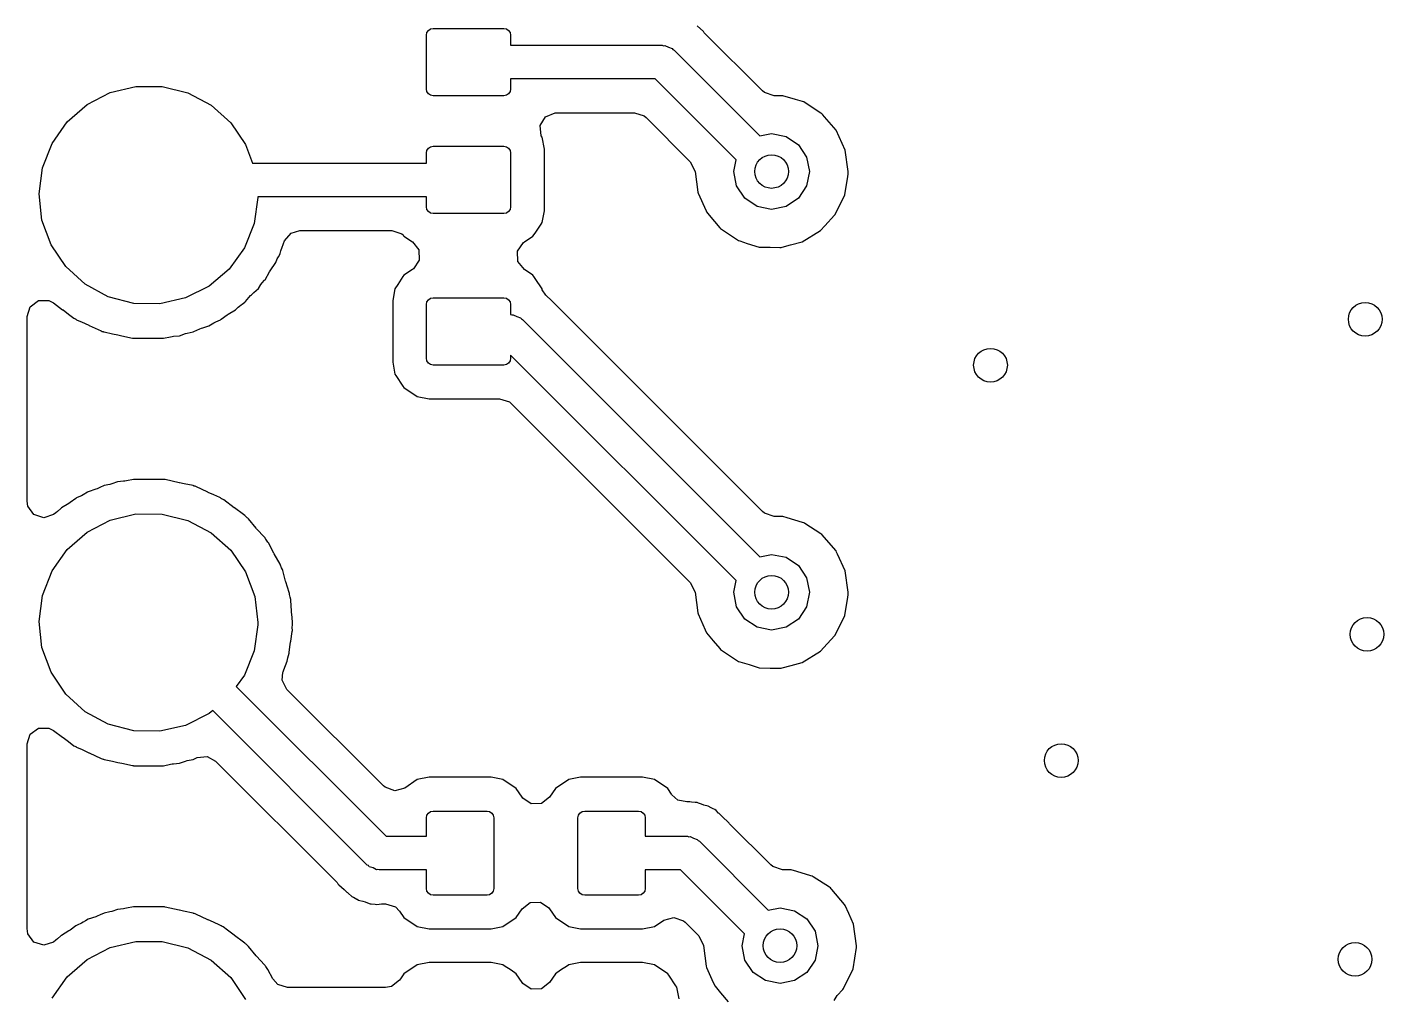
# Model space of a CAD drawing. Extents: x 100.2 to 143.8, y -109.8 to -50.2.
# Drawn here: x 122.83 to 130.89, y -61.4 to -55.64 of the extents above; entities that cross this region are included whole.
import ezdxf

# ---------------------------------------------------------------- set-up
doc = ezdxf.new("R2010")
doc.units = 0
doc.layers.add('BLACK', color=7, linetype='CONTINUOUS')

msp = doc.modelspace()

# ---------------------------------------------------------------- linework, layer by layer
at = {"layer": 'BLACK', "linetype": 'CONTINUOUS'}
for p, q in [((125.203, -55.6747), (125.212, -55.6617)), ((125.212, -55.6617), (125.225, -55.653)), ((125.225, -55.653), (125.24, -55.65)), ((125.24, -55.65), (125.66, -55.65)), ((125.66, -55.65), (125.675, -55.653)), ((125.675, -55.653), (125.688, -55.6617)), ((125.688, -55.6617), (125.697, -55.6747)), ((126.845, -55.6677), (126.809, -55.6341)), ((126.848, -55.6722), (126.845, -55.6677)), ((126.85, -55.6753), (126.848, -55.6722)), ((125.2, -55.69), (125.203, -55.6747)), ((125.2, -56.01), (125.2, -55.69)), ((125.697, -55.6747), (125.7, -55.69)), ((125.7, -55.69), (125.7, -55.75)), ((125.7, -55.75), (126.6, -55.75)), ((126.6, -55.75), (126.608, -55.7525)), ((126.608, -55.7525), (126.616, -55.7512)), ((126.616, -55.7512), (126.637, -55.7619)), ((127.196, -56.0206), (126.85, -55.6753)), ((126.637, -55.7619), (126.659, -55.7691)), ((126.659, -55.7691), (126.664, -55.7756)), ((126.664, -55.7756), (126.671, -55.7793)), ((126.671, -55.7793), (127.18, -56.2889)), ((123.323, -56.0308), (123.475, -55.9943)), ((123.475, -55.9943), (123.631, -55.9951)), ((123.631, -55.9951), (123.783, -56.0332)), ((126.559, -55.95), (125.7, -55.95)), ((125.7, -55.95), (125.7, -56.01)), ((127.039, -56.4303), (126.559, -55.95)), ((123.185, -56.1024), (123.323, -56.0308)), ((123.783, -56.0332), (123.921, -56.1063)), ((125.203, -56.0253), (125.2, -56.01)), ((125.212, -56.0383), (125.203, -56.0253)), ((125.225, -56.047), (125.212, -56.0383)), ((125.24, -56.05), (125.225, -56.047)), ((125.66, -56.05), (125.24, -56.05)), ((125.675, -56.047), (125.66, -56.05)), ((125.688, -56.0383), (125.675, -56.047)), ((125.697, -56.0253), (125.688, -56.0383)), ((125.7, -56.01), (125.697, -56.0253)), ((127.207, -56.0303), (127.196, -56.0206)), ((127.265, -56.0495), (127.207, -56.0303)), ((127.298, -56.0498), (127.265, -56.0495)), ((127.317, -56.0499), (127.298, -56.0498)), ((127.391, -56.072), (127.317, -56.0499)), ((127.434, -56.0848), (127.391, -56.072)), ((123.067, -56.2051), (123.185, -56.1024)), ((123.921, -56.1063), (124.038, -56.2101)), ((125.908, -56.1742), (125.965, -56.1508)), ((125.965, -56.1508), (125.972, -56.1505)), ((125.972, -56.1505), (126.435, -56.1505)), ((126.435, -56.1505), (126.493, -56.1694)), ((127.441, -56.0868), (127.434, -56.0848)), ((127.434, -56.0848), (127.434, -56.0848)), ((127.467, -56.1038), (127.441, -56.0868)), ((127.543, -56.1532), (127.467, -56.1038)), ((127.549, -56.157), (127.543, -56.1532)), ((127.543, -56.1532), (127.543, -56.1532)), ((127.554, -56.1624), (127.549, -56.157)), ((122.977, -56.3328), (123.067, -56.2051)), ((124.038, -56.2101), (124.126, -56.3389)), ((125.876, -56.2264), (125.908, -56.1742)), ((125.881, -56.2874), (125.876, -56.2264)), ((126.493, -56.1694), (126.505, -56.1795)), ((126.505, -56.1795), (126.767, -56.4424)), ((127.564, -56.1746), (127.554, -56.1624)), ((127.554, -56.1624), (127.554, -56.1624)), ((127.633, -56.2548), (127.564, -56.1746)), ((125.881, -56.2881), (125.881, -56.2874)), ((125.887, -56.2962), (125.881, -56.2881)), ((125.901, -56.3663), (125.887, -56.2962)), ((127.18, -56.2889), (127.25, -56.275)), ((127.25, -56.275), (127.336, -56.2921)), ((127.336, -56.2921), (127.409, -56.3409)), ((127.687, -56.3723), (127.633, -56.2548)), ((122.92, -56.4784), (122.977, -56.3328)), ((124.126, -56.3389), (124.168, -56.45)), ((125.2, -56.39), (125.203, -56.3747)), ((125.2, -56.45), (125.2, -56.39)), ((125.203, -56.3747), (125.212, -56.3617)), ((125.212, -56.3617), (125.225, -56.353)), ((125.225, -56.353), (125.24, -56.35)), ((125.24, -56.35), (125.66, -56.35)), ((125.66, -56.35), (125.675, -56.353)), ((125.675, -56.353), (125.688, -56.3617)), ((125.688, -56.3617), (125.697, -56.3747)), ((125.697, -56.3747), (125.7, -56.39)), ((125.7, -56.39), (125.7, -56.71)), ((125.901, -56.7337), (125.901, -56.3663)), ((127.409, -56.3409), (127.458, -56.4139)), ((127.705, -56.5), (127.687, -56.3723)), ((122.9, -56.6332), (122.92, -56.4784)), ((124.168, -56.45), (125.2, -56.45)), ((126.767, -56.4424), (126.796, -56.4995)), ((127.025, -56.5), (127.039, -56.4303)), ((127.458, -56.4139), (127.475, -56.5)), ((126.796, -56.4995), (126.812, -56.6224)), ((127.042, -56.5861), (127.025, -56.5)), ((127.475, -56.5), (127.458, -56.5861)), ((127.684, -56.6384), (127.702, -56.5287)), ((127.702, -56.5287), (127.704, -56.5149)), ((127.704, -56.5149), (127.705, -56.5111)), ((127.704, -56.5149), (127.704, -56.5149)), ((127.705, -56.5111), (127.705, -56.5)), ((122.917, -56.7884), (122.9, -56.6332)), ((126.812, -56.6224), (126.814, -56.6288)), ((126.814, -56.6288), (126.814, -56.6288)), ((126.814, -56.6288), (126.861, -56.7339)), ((127.091, -56.6591), (127.042, -56.5861)), ((127.458, -56.5861), (127.409, -56.6591)), ((127.627, -56.7545), (127.684, -56.6384)), ((124.2, -56.6536), (124.178, -56.8082)), ((125.2, -56.65), (124.2, -56.65)), ((124.2, -56.65), (124.2, -56.6536)), ((125.2, -56.71), (125.2, -56.65)), ((125.203, -56.7253), (125.2, -56.71)), ((125.7, -56.71), (125.697, -56.7253)), ((127.164, -56.7079), (127.091, -56.6591)), ((127.25, -56.725), (127.164, -56.7079)), ((127.336, -56.7079), (127.25, -56.725)), ((127.409, -56.6591), (127.336, -56.7079)), ((122.971, -56.9351), (122.917, -56.7884)), ((125.212, -56.7383), (125.203, -56.7253)), ((125.225, -56.747), (125.212, -56.7383)), ((125.24, -56.75), (125.225, -56.747)), ((125.66, -56.75), (125.24, -56.75)), ((125.675, -56.747), (125.66, -56.75)), ((125.688, -56.7383), (125.675, -56.747)), ((125.697, -56.7253), (125.688, -56.7383)), ((125.887, -56.8038), (125.901, -56.7337)), ((126.861, -56.7339), (126.864, -56.7405)), ((126.864, -56.7405), (126.88, -56.7598)), ((126.88, -56.7598), (126.942, -56.8339)), ((127.566, -56.8227), (127.623, -56.7597)), ((127.623, -56.7597), (127.627, -56.7545)), ((127.623, -56.7597), (127.623, -56.7597)), ((124.178, -56.8082), (124.12, -56.9531)), ((124.357, -56.9127), (124.396, -56.8657)), ((124.396, -56.8657), (124.449, -56.8505)), ((124.449, -56.8505), (124.995, -56.8505)), ((124.995, -56.8505), (125.054, -56.8694)), ((125.054, -56.8694), (125.062, -56.8767)), ((125.062, -56.8767), (125.067, -56.8834)), ((125.833, -56.8834), (125.845, -56.8657)), ((125.845, -56.8657), (125.881, -56.8119)), ((125.881, -56.8119), (125.887, -56.8038)), ((125.881, -56.8119), (125.881, -56.8119)), ((126.942, -56.8339), (126.942, -56.8339)), ((126.942, -56.8339), (126.947, -56.8393)), ((126.947, -56.8393), (127.054, -56.9108)), ((127.431, -56.9177), (127.541, -56.8502)), ((127.541, -56.8502), (127.566, -56.8227)), ((123.058, -57.0647), (122.971, -56.9351)), ((124.12, -56.9531), (124.028, -57.08)), ((124.336, -56.9722), (124.343, -56.9505)), ((124.343, -56.9505), (124.349, -56.9329)), ((124.349, -56.9329), (124.351, -56.9268)), ((124.351, -56.9268), (124.357, -56.9127)), ((125.067, -56.8834), (125.118, -56.9177)), ((125.118, -56.9177), (125.156, -56.9657)), ((125.742, -56.9731), (125.776, -56.9223)), ((125.776, -56.9223), (125.782, -56.9177)), ((125.782, -56.9177), (125.833, -56.8834)), ((127.054, -56.9108), (127.061, -56.9129)), ((127.061, -56.9129), (127.061, -56.9129)), ((127.061, -56.9129), (127.105, -56.9268)), ((127.105, -56.9268), (127.177, -56.9493)), ((127.177, -56.9493), (127.242, -56.9505)), ((127.242, -56.9505), (127.299, -56.9515)), ((127.299, -56.9515), (127.299, -56.9515)), ((127.299, -56.9515), (127.306, -56.9516)), ((127.306, -56.9516), (127.313, -56.9498)), ((127.313, -56.9498), (127.362, -56.9365)), ((127.313, -56.9498), (127.313, -56.9498)), ((127.362, -56.9365), (127.431, -56.9177)), ((124.273, -57.0894), (124.305, -57.0416)), ((124.305, -57.0416), (124.314, -57.019)), ((124.314, -57.019), (124.321, -57.0062)), ((124.321, -57.0062), (124.329, -56.9923)), ((124.329, -56.9923), (124.331, -56.9878)), ((124.329, -56.9923), (124.329, -56.9923)), ((124.331, -56.9878), (124.336, -56.9722)), ((125.158, -57.0269), (125.124, -57.0777)), ((125.156, -56.9657), (125.158, -57.0269)), ((125.744, -57.0343), (125.742, -56.9731)), ((125.782, -57.0823), (125.744, -57.0343)), ((123.173, -57.1698), (123.058, -57.0647)), ((124.028, -57.08), (123.91, -57.1814)), ((124.242, -57.1427), (124.269, -57.0955)), ((124.269, -57.0955), (124.273, -57.0894)), ((125.067, -57.1166), (125.061, -57.1247)), ((125.118, -57.0823), (125.067, -57.1166)), ((125.124, -57.0777), (125.118, -57.0823)), ((125.833, -57.1166), (125.782, -57.0823)), ((125.839, -57.1247), (125.833, -57.1166)), ((123.311, -57.2444), (123.173, -57.1698)), ((123.91, -57.1814), (123.77, -57.2516)), ((124.176, -57.219), (124.202, -57.1945)), ((124.202, -57.1945), (124.217, -57.1715)), ((124.217, -57.1715), (124.225, -57.1609)), ((124.225, -57.1609), (124.238, -57.1465)), ((124.238, -57.1465), (124.242, -57.1427)), ((124.238, -57.1465), (124.238, -57.1465)), ((125.013, -57.1962), (125, -57.2663)), ((125.03, -57.1715), (125.013, -57.1962)), ((125.061, -57.1247), (125.03, -57.1715)), ((125.846, -57.1355), (125.839, -57.1247)), ((125.887, -57.1962), (125.846, -57.1355)), ((125.888, -57.2028), (125.887, -57.1962)), ((125.91, -57.2353), (125.888, -57.2028)), ((122.847, -57.3032), (122.897, -57.2672)), ((122.897, -57.2672), (122.958, -57.2672)), ((122.958, -57.2672), (122.986, -57.2813)), ((122.986, -57.2813), (123.04, -57.321)), ((123.462, -57.284), (123.311, -57.2444)), ((123.618, -57.2864), (123.462, -57.284)), ((123.77, -57.2516), (123.618, -57.2864)), ((124.106, -57.2875), (124.122, -57.2755)), ((124.122, -57.2755), (124.126, -57.2717)), ((124.126, -57.2717), (124.156, -57.2375)), ((124.126, -57.2717), (124.126, -57.2717)), ((124.156, -57.2375), (124.162, -57.2318)), ((124.162, -57.2318), (124.176, -57.219)), ((125, -57.2663), (125, -57.6337)), ((125.2, -57.29), (125.203, -57.2747)), ((125.203, -57.2747), (125.212, -57.2617)), ((125.212, -57.2617), (125.225, -57.253)), ((125.225, -57.253), (125.24, -57.25)), ((125.24, -57.25), (125.66, -57.25)), ((125.66, -57.25), (125.675, -57.253)), ((125.675, -57.253), (125.688, -57.2617)), ((125.688, -57.2617), (125.697, -57.2747)), ((125.697, -57.2747), (125.7, -57.29)), ((125.945, -57.2677), (125.91, -57.2353)), ((125.948, -57.2722), (125.945, -57.2677)), ((125.95, -57.2753), (125.948, -57.2722)), ((127.196, -58.5206), (125.95, -57.2753)), ((122.829, -57.3614), (122.847, -57.3032)), ((122.829, -58.4586), (122.829, -57.3614)), ((123.04, -57.321), (123.042, -57.3224)), ((123.042, -57.3224), (123.075, -57.3477)), ((123.075, -57.3477), (123.107, -57.3718)), ((123.982, -57.3776), (124.016, -57.3525)), ((124.016, -57.3525), (124.023, -57.3477)), ((124.023, -57.3477), (124.067, -57.3214)), ((124.067, -57.3214), (124.083, -57.3069)), ((124.083, -57.3069), (124.09, -57.3001)), ((124.09, -57.3001), (124.1, -57.2919)), ((124.1, -57.2919), (124.106, -57.2875)), ((125.2, -57.61), (125.2, -57.29)), ((125.7, -57.29), (125.7, -57.35)), ((125.7, -57.35), (125.708, -57.3525)), ((125.708, -57.3525), (125.716, -57.3512)), ((125.716, -57.3512), (125.737, -57.3619)), ((125.737, -57.3619), (125.759, -57.3691)), ((123.107, -57.3718), (123.112, -57.374)), ((123.112, -57.374), (123.113, -57.3747)), ((123.113, -57.3747), (123.118, -57.3773)), ((123.118, -57.3773), (123.118, -57.3776)), ((123.118, -57.3776), (123.122, -57.3806)), ((123.122, -57.3806), (123.127, -57.3827)), ((123.127, -57.3827), (123.127, -57.3827)), ((123.127, -57.3827), (123.151, -57.3933)), ((123.151, -57.3933), (123.196, -57.4133)), ((123.196, -57.4133), (123.197, -57.4141)), ((123.197, -57.4141), (123.269, -57.4476)), ((123.819, -57.4512), (123.855, -57.4352)), ((123.855, -57.4352), (123.864, -57.4318)), ((123.864, -57.4318), (123.873, -57.4288)), ((123.873, -57.4288), (123.909, -57.4166)), ((123.909, -57.4166), (123.938, -57.3989)), ((123.938, -57.3989), (123.949, -57.3933)), ((123.949, -57.3933), (123.978, -57.3806)), ((123.978, -57.3806), (123.982, -57.3776)), ((123.982, -57.3776), (123.982, -57.3776)), ((125.759, -57.3691), (125.764, -57.3756)), ((125.764, -57.3756), (125.771, -57.3793)), ((125.771, -57.3793), (127.18, -58.7889)), ((123.269, -57.4476), (123.269, -57.4476)), ((123.269, -57.4476), (123.274, -57.4499)), ((123.274, -57.4499), (123.28, -57.451)), ((123.28, -57.451), (123.281, -57.4515)), ((123.281, -57.4515), (123.283, -57.452)), ((123.283, -57.452), (123.286, -57.4533)), ((123.286, -57.4533), (123.335, -57.4638)), ((123.335, -57.4638), (123.367, -57.4707)), ((123.367, -57.4707), (123.368, -57.4709)), ((123.368, -57.4709), (123.392, -57.4761)), ((123.392, -57.4761), (123.455, -57.4902)), ((123.455, -57.4902), (123.459, -57.4904)), ((123.459, -57.4904), (123.459, -57.4904)), ((123.459, -57.4904), (123.459, -57.4904)), ((123.459, -57.4904), (123.46, -57.4905)), ((123.46, -57.4905), (123.639, -57.4905)), ((123.639, -57.4905), (123.68, -57.4819)), ((123.68, -57.4819), (123.69, -57.4804)), ((123.69, -57.4804), (123.699, -57.4793)), ((123.699, -57.4793), (123.734, -57.4756)), ((123.734, -57.4756), (123.769, -57.4635)), ((123.769, -57.4635), (123.78, -57.4605)), ((123.78, -57.4605), (123.814, -57.4533)), ((123.814, -57.4533), (123.819, -57.4512)), ((123.819, -57.4512), (123.819, -57.4512)), ((127.039, -58.9303), (125.7, -57.5914)), ((125.7, -57.5914), (125.7, -57.61)), ((125, -57.6337), (125.013, -57.7038)), ((125.203, -57.6253), (125.2, -57.61)), ((125.212, -57.6383), (125.203, -57.6253)), ((125.225, -57.647), (125.212, -57.6383)), ((125.24, -57.65), (125.225, -57.647)), ((125.66, -57.65), (125.24, -57.65)), ((125.675, -57.647), (125.66, -57.65)), ((125.688, -57.6383), (125.675, -57.647)), ((125.697, -57.6253), (125.688, -57.6383)), ((125.7, -57.61), (125.697, -57.6253)), ((125.013, -57.7038), (125.019, -57.7119)), ((125.019, -57.7119), (125.019, -57.7119)), ((125.019, -57.7119), (125.061, -57.7753)), ((125.061, -57.7753), (125.067, -57.7834)), ((125.067, -57.7834), (125.146, -57.8365)), ((125.146, -57.8365), (125.216, -57.8505)), ((125.216, -57.8505), (125.635, -57.8505)), ((125.635, -57.8505), (125.693, -57.8694)), ((125.693, -57.8694), (125.705, -57.8795)), ((125.705, -57.8795), (126.767, -58.9424)), ((123.461, -58.3295), (123.42, -58.3381)), ((123.64, -58.3295), (123.461, -58.3295)), ((123.641, -58.3296), (123.64, -58.3295)), ((123.645, -58.3298), (123.641, -58.3296)), ((123.641, -58.3296), (123.641, -58.3296)), ((123.641, -58.3296), (123.641, -58.3296)), ((123.649, -58.3307), (123.645, -58.3298)), ((123.732, -58.3491), (123.649, -58.3307)), ((123.649, -58.3307), (123.649, -58.3307)), ((123.187, -58.4061), (123.162, -58.4211)), ((123.191, -58.4034), (123.187, -58.4061)), ((123.187, -58.4061), (123.187, -58.4061)), ((123.236, -58.3882), (123.191, -58.4034)), ((123.245, -58.3848), (123.236, -58.3882)), ((123.26, -58.378), (123.245, -58.3848)), ((123.286, -58.3667), (123.26, -58.378)), ((123.32, -58.3595), (123.286, -58.3667)), ((123.331, -58.3565), (123.32, -58.3595)), ((123.366, -58.3444), (123.331, -58.3565)), ((123.401, -58.3407), (123.366, -58.3444)), ((123.41, -58.3396), (123.401, -58.3407)), ((123.42, -58.3381), (123.41, -58.3396)), ((123.733, -58.3493), (123.732, -58.3491)), ((123.762, -58.3555), (123.733, -58.3493)), ((123.814, -58.3667), (123.762, -58.3555)), ((123.817, -58.368), (123.814, -58.3667)), ((123.819, -58.3686), (123.817, -58.368)), ((123.82, -58.369), (123.819, -58.3686)), ((123.826, -58.3701), (123.82, -58.369)), ((123.831, -58.3724), (123.826, -58.3701)), ((123.903, -58.4059), (123.831, -58.3724)), ((123.831, -58.3724), (123.831, -58.3724)), ((123.904, -58.4067), (123.903, -58.4059)), ((123.937, -58.4211), (123.904, -58.4067)), ((122.833, -58.4892), (122.829, -58.4586)), ((122.869, -58.5387), (122.833, -58.4892)), ((123.077, -58.4723), (123.033, -58.4986)), ((123.084, -58.4675), (123.077, -58.4723)), ((123.118, -58.4424), (123.084, -58.4675)), ((123.122, -58.4394), (123.118, -58.4424)), ((123.127, -58.4373), (123.122, -58.4394)), ((123.151, -58.4267), (123.127, -58.4373)), ((123.127, -58.4373), (123.127, -58.4373)), ((123.162, -58.4211), (123.151, -58.4267)), ((123.973, -58.4373), (123.937, -58.4211)), ((123.978, -58.4394), (123.973, -58.4373)), ((123.973, -58.4373), (123.973, -58.4373)), ((123.982, -58.4424), (123.978, -58.4394)), ((123.982, -58.4427), (123.982, -58.4424)), ((123.987, -58.4453), (123.982, -58.4427)), ((123.988, -58.446), (123.987, -58.4453)), ((123.993, -58.4482), (123.988, -58.446)), ((123.997, -58.4515), (123.993, -58.4482)), ((124.058, -58.4976), (123.997, -58.4515)), ((122.928, -58.5576), (122.869, -58.5387)), ((122.986, -58.5387), (122.928, -58.5576)), ((123, -58.5281), (122.986, -58.5387)), ((123.01, -58.5199), (123, -58.5281)), ((123.029, -58.5022), (123.01, -58.5199)), ((123.033, -58.4986), (123.029, -58.5022)), ((123.029, -58.5022), (123.029, -58.5022)), ((123.185, -58.6424), (123.323, -58.5708)), ((123.323, -58.5708), (123.475, -58.5343)), ((123.475, -58.5343), (123.631, -58.5351)), ((123.631, -58.5351), (123.783, -58.5732)), ((123.783, -58.5732), (123.921, -58.6463)), ((124.06, -58.499), (124.058, -58.4976)), ((124.113, -58.5377), (124.06, -58.499)), ((124.122, -58.5445), (124.113, -58.5377)), ((124.126, -58.5483), (124.122, -58.5445)), ((124.13, -58.5518), (124.126, -58.5483)), ((124.132, -58.5535), (124.13, -58.5516)), ((124.13, -58.5516), (124.13, -58.5518)), ((124.136, -58.5572), (124.132, -58.5535)), ((124.132, -58.5535), (124.132, -58.5535)), ((124.14, -58.5605), (124.136, -58.5572)), ((124.143, -58.5646), (124.14, -58.5605)), ((124.19, -58.6199), (124.143, -58.5646)), ((124.143, -58.5646), (124.143, -58.5646)), ((127.207, -58.5303), (127.196, -58.5206)), ((127.265, -58.5495), (127.207, -58.5303)), ((127.298, -58.5498), (127.265, -58.5495)), ((127.317, -58.5499), (127.298, -58.5498)), ((127.343, -58.5576), (127.317, -58.5499)), ((127.434, -58.5848), (127.343, -58.5576)), ((123.067, -58.7451), (123.185, -58.6424)), ((123.921, -58.6463), (124.038, -58.7501)), ((124.192, -58.6223), (124.19, -58.6199)), ((124.238, -58.6735), (124.192, -58.6223)), ((127.441, -58.5868), (127.434, -58.5848)), ((127.434, -58.5848), (127.434, -58.5848)), ((127.447, -58.5907), (127.441, -58.5868)), ((127.543, -58.6532), (127.447, -58.5907)), ((127.549, -58.657), (127.543, -58.6532)), ((127.543, -58.6532), (127.543, -58.6532)), ((124.242, -58.6773), (124.238, -58.6735)), ((124.238, -58.6735), (124.238, -58.6735)), ((124.244, -58.6818), (124.242, -58.6773)), ((124.246, -58.6845), (124.244, -58.6818)), ((124.254, -58.6957), (124.246, -58.6845)), ((124.259, -58.7016), (124.254, -58.6957)), ((124.262, -58.7063), (124.259, -58.7016)), ((124.294, -58.7674), (124.262, -58.7063)), ((124.262, -58.7063), (124.262, -58.7063)), ((127.633, -58.7548), (127.549, -58.657)), ((122.977, -58.8728), (123.067, -58.7451)), ((124.038, -58.7501), (124.126, -58.8789)), ((124.296, -58.7708), (124.294, -58.7674)), ((124.331, -58.8322), (124.296, -58.7708)), ((127.18, -58.7889), (127.25, -58.775)), ((127.25, -58.775), (127.336, -58.7921)), ((127.336, -58.7921), (127.409, -58.8409)), ((127.636, -58.7612), (127.633, -58.7548)), ((127.642, -58.7747), (127.636, -58.7612)), ((127.636, -58.7612), (127.636, -58.7612)), ((127.687, -58.8723), (127.642, -58.7747)), ((122.92, -59.0184), (122.977, -58.8728)), ((124.126, -58.8789), (124.181, -59.025)), ((124.333, -58.8371), (124.331, -58.8322)), ((124.334, -58.8397), (124.333, -58.8371)), ((124.34, -58.8553), (124.334, -58.8397)), ((124.345, -58.8651), (124.34, -58.8553)), ((124.347, -58.8702), (124.345, -58.8651)), ((124.364, -58.9336), (124.347, -58.8702)), ((127.409, -58.8409), (127.458, -58.9139)), ((127.705, -59), (127.687, -58.8723)), ((124.366, -58.9379), (124.364, -58.9336)), ((124.376, -58.9701), (124.366, -58.9379)), ((124.386, -59.0022), (124.376, -58.9701)), ((126.767, -58.9424), (126.796, -58.9995)), ((127.025, -59), (127.039, -58.9303)), ((127.458, -58.9139), (127.475, -59)), ((122.9, -59.1732), (122.92, -59.0184)), ((124.181, -59.025), (124.2, -59.18)), ((124.387, -59.0074), (124.386, -59.0022)), ((124.388, -59.0134), (124.387, -59.0074)), ((124.391, -59.0293), (124.388, -59.0134)), ((124.395, -59.0432), (124.391, -59.0293)), ((124.395, -59.0486), (124.395, -59.0432)), ((124.398, -59.1109), (124.395, -59.0486)), ((124.395, -59.0486), (124.395, -59.0486)), ((126.796, -58.9995), (126.812, -59.1224)), ((127.042, -59.0861), (127.025, -59)), ((127.475, -59), (127.458, -59.0861)), ((127.684, -59.1384), (127.702, -59.0293)), ((127.702, -59.0293), (127.704, -59.0149)), ((127.704, -59.0149), (127.705, -59.0111)), ((127.704, -59.0149), (127.704, -59.0149)), ((127.705, -59.0111), (127.705, -59)), ((124.398, -59.116), (124.398, -59.1109)), ((124.402, -59.1497), (124.398, -59.116)), ((126.812, -59.1224), (126.814, -59.1288)), ((126.814, -59.1288), (126.814, -59.1288)), ((126.814, -59.1288), (126.856, -59.2224)), ((127.091, -59.1591), (127.042, -59.0861)), ((127.458, -59.0861), (127.409, -59.1591)), ((122.917, -59.3284), (122.9, -59.1732)), ((124.2, -59.1936), (124.178, -59.3482)), ((124.2, -59.18), (124.2, -59.1936)), ((124.405, -59.18), (124.402, -59.1497)), ((124.403, -59.21), (124.404, -59.1945)), ((124.404, -59.2278), (124.403, -59.21)), ((124.404, -59.1945), (124.405, -59.1852)), ((124.405, -59.1852), (124.405, -59.18)), ((127.164, -59.2079), (127.091, -59.1591)), ((127.25, -59.225), (127.164, -59.2079)), ((127.336, -59.2079), (127.25, -59.225)), ((127.409, -59.1591), (127.336, -59.2079)), ((127.627, -59.2545), (127.684, -59.1384)), ((124.39, -59.3237), (124.393, -59.2971)), ((124.393, -59.2971), (124.394, -59.2913)), ((124.394, -59.2913), (124.403, -59.233)), ((124.403, -59.233), (124.404, -59.2278)), ((126.856, -59.2224), (126.864, -59.2405)), ((126.864, -59.2405), (126.904, -59.289)), ((126.904, -59.289), (126.942, -59.3339)), ((127.561, -59.328), (127.623, -59.2597)), ((127.623, -59.2597), (127.627, -59.2545)), ((127.623, -59.2597), (127.623, -59.2597)), ((122.971, -59.4751), (122.917, -59.3284)), ((124.178, -59.3482), (124.12, -59.4931)), ((124.377, -59.3893), (124.381, -59.3749)), ((124.381, -59.3749), (124.385, -59.3627)), ((124.385, -59.3627), (124.386, -59.3578)), ((124.385, -59.3627), (124.385, -59.3627)), ((124.386, -59.3578), (124.39, -59.3237)), ((126.942, -59.3339), (126.942, -59.3339)), ((126.942, -59.3339), (126.947, -59.3393)), ((126.947, -59.3393), (127.054, -59.4108)), ((127.431, -59.4177), (127.541, -59.3502)), ((127.541, -59.3502), (127.561, -59.328)), ((124.353, -59.4619), (124.374, -59.4101)), ((124.374, -59.4101), (124.377, -59.3893)), ((127.054, -59.4108), (127.061, -59.4129)), ((127.061, -59.4129), (127.061, -59.4129)), ((127.061, -59.4129), (127.116, -59.43)), ((127.116, -59.43), (127.177, -59.4493)), ((127.177, -59.4493), (127.242, -59.4505)), ((127.242, -59.4505), (127.299, -59.4515)), ((127.299, -59.4515), (127.299, -59.4515)), ((127.299, -59.4515), (127.306, -59.4516)), ((127.306, -59.4516), (127.313, -59.4498)), ((127.313, -59.4498), (127.367, -59.4352)), ((127.313, -59.4498), (127.313, -59.4498)), ((127.367, -59.4352), (127.431, -59.4177)), ((123.058, -59.6047), (122.971, -59.4751)), ((124.12, -59.4931), (124.071, -59.5601)), ((124.344, -59.5226), (124.348, -59.4765)), ((124.372, -59.5771), (124.344, -59.5226)), ((124.348, -59.4765), (124.349, -59.4729)), ((124.349, -59.4729), (124.351, -59.4668)), ((124.351, -59.4668), (124.353, -59.4619)), ((123.173, -59.7098), (123.058, -59.6047)), ((124.071, -59.5601), (124.961, -60.45)), ((124.946, -60.1512), (124.372, -59.5771)), ((123.311, -59.7844), (123.173, -59.7098)), ((123.91, -59.7214), (123.77, -59.7916)), ((123.931, -59.7028), (123.91, -59.7214)), ((124.849, -60.6207), (123.931, -59.7028)), ((122.829, -59.9014), (122.847, -59.8432)), ((122.847, -59.8432), (122.897, -59.8072)), ((122.897, -59.8072), (122.958, -59.8072)), ((122.958, -59.8072), (122.986, -59.8213)), ((122.986, -59.8213), (123.04, -59.861)), ((123.04, -59.861), (123.042, -59.8624)), ((123.042, -59.8624), (123.075, -59.8877)), ((123.462, -59.824), (123.311, -59.7844)), ((123.618, -59.8264), (123.462, -59.824)), ((123.77, -59.7916), (123.618, -59.8264)), ((122.829, -60.9986), (122.829, -59.9014)), ((123.075, -59.8877), (123.107, -59.9118)), ((123.107, -59.9118), (123.112, -59.914)), ((123.112, -59.914), (123.113, -59.9147)), ((123.113, -59.9147), (123.118, -59.9173)), ((123.118, -59.9173), (123.118, -59.9176)), ((123.118, -59.9176), (123.122, -59.9206)), ((123.122, -59.9206), (123.127, -59.9227)), ((123.127, -59.9227), (123.127, -59.9227)), ((123.127, -59.9227), (123.151, -59.9333)), ((123.151, -59.9333), (123.196, -59.9533)), ((123.196, -59.9533), (123.197, -59.9541)), ((123.197, -59.9541), (123.269, -59.9876)), ((123.269, -59.9876), (123.269, -59.9876)), ((123.269, -59.9876), (123.274, -59.9899)), ((123.274, -59.9899), (123.28, -59.991)), ((123.28, -59.991), (123.281, -59.9915)), ((123.281, -59.9915), (123.283, -59.992)), ((123.283, -59.992), (123.286, -59.9933)), ((123.286, -59.9933), (123.335, -60.0038)), ((123.335, -60.0038), (123.367, -60.0107)), ((123.367, -60.0107), (123.368, -60.0109)), ((123.368, -60.0109), (123.392, -60.0161)), ((123.392, -60.0161), (123.455, -60.0302)), ((123.639, -60.0305), (123.68, -60.0219)), ((123.68, -60.0219), (123.69, -60.0204)), ((123.69, -60.0204), (123.699, -60.0193)), ((123.699, -60.0193), (123.734, -60.0156)), ((123.734, -60.0156), (123.769, -60.0035)), ((123.769, -60.0035), (123.78, -60.0005)), ((123.78, -60.0005), (123.814, -59.9933)), ((123.814, -59.9933), (123.838, -59.9828)), ((123.838, -59.9828), (123.899, -59.9764)), ((123.899, -59.9764), (123.948, -60.0032)), ((123.948, -60.0032), (124.67, -60.7247)), ((123.455, -60.0302), (123.459, -60.0304)), ((123.459, -60.0304), (123.459, -60.0304)), ((123.459, -60.0304), (123.459, -60.0304)), ((123.459, -60.0304), (123.46, -60.0305)), ((123.46, -60.0305), (123.639, -60.0305)), ((125.216, -60.0995), (125.146, -60.1135)), ((125.584, -60.0995), (125.216, -60.0995)), ((125.654, -60.1135), (125.584, -60.0995)), ((126.116, -60.0995), (126.046, -60.1135)), ((126.484, -60.0995), (126.116, -60.0995)), ((126.554, -60.1135), (126.484, -60.0995)), ((124.955, -60.159), (124.946, -60.1512)), ((125.012, -60.1801), (124.955, -60.159)), ((125.071, -60.1635), (125.012, -60.1801)), ((125.146, -60.1135), (125.071, -60.1635)), ((125.733, -60.1666), (125.654, -60.1135)), ((125.768, -60.218), (125.733, -60.1666)), ((125.967, -60.1666), (125.932, -60.2179)), ((126.046, -60.1135), (125.967, -60.1666)), ((126.633, -60.1666), (126.554, -60.1135)), ((126.656, -60.2004), (126.633, -60.1666)), ((125.772, -60.2242), (125.768, -60.218)), ((125.823, -60.2582), (125.772, -60.2242)), ((125.884, -60.2558), (125.823, -60.2582)), ((125.932, -60.2179), (125.884, -60.2558)), ((126.658, -60.2031), (126.656, -60.2004)), ((126.693, -60.2353), (126.658, -60.2031)), ((126.747, -60.245), (126.693, -60.2353)), ((126.747, -60.2454), (126.747, -60.245)), ((126.75, -60.2456), (126.747, -60.2454)), ((126.753, -60.2462), (126.75, -60.2456)), ((126.765, -60.2447), (126.753, -60.2462)), ((126.774, -60.2468), (126.765, -60.2447)), ((126.797, -60.2495), (126.774, -60.2468)), ((126.774, -60.2468), (126.774, -60.2468)), ((126.774, -60.2468), (126.774, -60.2468)), ((126.803, -60.2495), (126.797, -60.2495)), ((126.809, -60.2501), (126.803, -60.2495)), ((126.816, -60.2527), (126.809, -60.2501)), ((126.834, -60.26), (126.816, -60.2527)), ((126.816, -60.2527), (126.816, -60.2527)), ((126.848, -60.2644), (126.834, -60.26)), ((126.874, -60.2705), (126.848, -60.2644)), ((125.2, -60.34), (125.203, -60.3247)), ((125.2, -60.45), (125.2, -60.34)), ((125.203, -60.3247), (125.212, -60.3117)), ((125.212, -60.3117), (125.225, -60.303)), ((125.225, -60.303), (125.24, -60.3)), ((125.24, -60.3), (125.56, -60.3)), ((125.56, -60.3), (125.575, -60.303)), ((125.575, -60.303), (125.588, -60.3117)), ((125.588, -60.3117), (125.597, -60.3247)), ((125.597, -60.3247), (125.6, -60.34)), ((125.6, -60.34), (125.6, -60.76)), ((126.1, -60.34), (126.103, -60.3247)), ((126.1, -60.76), (126.1, -60.34)), ((126.103, -60.3247), (126.112, -60.3117)), ((126.112, -60.3117), (126.125, -60.303)), ((126.125, -60.303), (126.14, -60.3)), ((126.14, -60.3), (126.46, -60.3)), ((126.46, -60.3), (126.475, -60.303)), ((126.475, -60.303), (126.488, -60.3117)), ((126.488, -60.3117), (126.497, -60.3247)), ((126.497, -60.3247), (126.5, -60.34)), ((126.5, -60.34), (126.5, -60.45)), ((126.881, -60.2757), (126.874, -60.2705)), ((126.883, -60.277), (126.881, -60.2757)), ((126.881, -60.2757), (126.881, -60.2757)), ((126.903, -60.2873), (126.883, -60.277)), ((126.913, -60.2916), (126.903, -60.2873)), ((126.92, -60.2978), (126.913, -60.2916)), ((126.935, -60.3118), (126.92, -60.2978)), ((126.939, -60.3152), (126.935, -60.3118)), ((126.943, -60.3178), (126.939, -60.3152)), ((126.957, -60.3315), (126.943, -60.3178)), ((126.959, -60.3341), (126.957, -60.3315)), ((126.995, -60.3677), (126.959, -60.3341)), ((126.998, -60.3722), (126.995, -60.3677)), ((127, -60.3753), (126.998, -60.3722)), ((127.246, -60.6206), (127, -60.3753)), ((124.961, -60.45), (125.2, -60.45)), ((126.5, -60.45), (126.75, -60.45)), ((126.75, -60.45), (126.758, -60.4525)), ((126.758, -60.4525), (126.766, -60.4512)), ((126.766, -60.4512), (126.787, -60.4619)), ((126.787, -60.4619), (126.809, -60.4691)), ((126.809, -60.4691), (126.814, -60.4756)), ((126.814, -60.4756), (126.821, -60.4793)), ((126.821, -60.4793), (127.23, -60.8889)), ((124.856, -60.6244), (124.849, -60.6207)), ((124.861, -60.6309), (124.856, -60.6244)), ((124.883, -60.6381), (124.861, -60.6309)), ((124.904, -60.6488), (124.883, -60.6381)), ((124.912, -60.6475), (124.904, -60.6488)), ((124.92, -60.65), (124.912, -60.6475)), ((125.2, -60.65), (124.92, -60.65)), ((125.2, -60.76), (125.2, -60.65)), ((126.709, -60.65), (126.5, -60.65)), ((126.5, -60.65), (126.5, -60.76)), ((127.089, -61.0303), (126.709, -60.65)), ((127.257, -60.6303), (127.246, -60.6206)), ((127.315, -60.6495), (127.257, -60.6303)), ((127.348, -60.6498), (127.315, -60.6495)), ((127.367, -60.6499), (127.348, -60.6498)), ((127.4, -60.6597), (127.367, -60.6499)), ((127.484, -60.6848), (127.4, -60.6597)), ((124.67, -60.7247), (124.672, -60.7278)), ((124.672, -60.7278), (124.675, -60.7323)), ((124.675, -60.7323), (124.681, -60.7385)), ((124.681, -60.7385), (124.711, -60.7659)), ((127.491, -60.6868), (127.484, -60.6848)), ((127.484, -60.6848), (127.484, -60.6848)), ((127.497, -60.6907), (127.491, -60.6868)), ((127.593, -60.7532), (127.497, -60.6907)), ((124.711, -60.7659), (124.713, -60.7685)), ((124.713, -60.7685), (124.727, -60.7822)), ((124.727, -60.7822), (124.731, -60.7848)), ((124.731, -60.7848), (124.735, -60.7882)), ((124.735, -60.7882), (124.757, -60.8084)), ((124.757, -60.8084), (124.765, -60.8118)), ((124.765, -60.8118), (124.765, -60.8118)), ((124.765, -60.8118), (124.767, -60.8127)), ((124.767, -60.8127), (124.787, -60.823)), ((124.787, -60.823), (124.789, -60.8243)), ((124.789, -60.8243), (124.789, -60.8243)), ((124.789, -60.8243), (124.796, -60.8295)), ((124.796, -60.8295), (124.805, -60.8316)), ((125.203, -60.7753), (125.2, -60.76)), ((125.212, -60.7883), (125.203, -60.7753)), ((125.225, -60.797), (125.212, -60.7883)), ((125.24, -60.8), (125.225, -60.797)), ((125.56, -60.8), (125.24, -60.8)), ((125.575, -60.797), (125.56, -60.8)), ((125.588, -60.7883), (125.575, -60.797)), ((125.597, -60.7753), (125.588, -60.7883)), ((125.6, -60.76), (125.597, -60.7753)), ((126.103, -60.7753), (126.1, -60.76)), ((126.112, -60.7883), (126.103, -60.7753)), ((126.125, -60.797), (126.112, -60.7883)), ((126.14, -60.8), (126.125, -60.797)), ((126.46, -60.8), (126.14, -60.8)), ((126.475, -60.797), (126.46, -60.8)), ((126.488, -60.7883), (126.475, -60.797)), ((126.497, -60.7753), (126.488, -60.7883)), ((126.5, -60.76), (126.497, -60.7753)), ((127.599, -60.757), (127.593, -60.7532)), ((127.593, -60.7532), (127.593, -60.7532)), ((127.604, -60.7624), (127.599, -60.757)), ((127.607, -60.7659), (127.604, -60.7624)), ((127.604, -60.7624), (127.604, -60.7624)), ((127.683, -60.8548), (127.607, -60.7659)), ((123.286, -60.9067), (123.262, -60.9172)), ((123.32, -60.8995), (123.286, -60.9067)), ((123.331, -60.8965), (123.32, -60.8995)), ((123.366, -60.8844), (123.331, -60.8965)), ((123.401, -60.8807), (123.366, -60.8844)), ((123.41, -60.8796), (123.401, -60.8807)), ((123.42, -60.8781), (123.41, -60.8796)), ((123.461, -60.8695), (123.42, -60.8781)), ((123.64, -60.8695), (123.461, -60.8695)), ((123.641, -60.8696), (123.64, -60.8695)), ((123.645, -60.8698), (123.641, -60.8696)), ((123.641, -60.8696), (123.641, -60.8696)), ((123.641, -60.8696), (123.641, -60.8696)), ((123.649, -60.8707), (123.645, -60.8698)), ((123.732, -60.8891), (123.649, -60.8707)), ((123.649, -60.8707), (123.649, -60.8707)), ((123.733, -60.8893), (123.732, -60.8891)), ((123.757, -60.8945), (123.733, -60.8893)), ((123.814, -60.9067), (123.757, -60.8945)), ((123.817, -60.908), (123.814, -60.9067)), ((123.819, -60.9086), (123.817, -60.908)), ((123.82, -60.909), (123.819, -60.9086)), ((123.826, -60.9101), (123.82, -60.909)), ((123.831, -60.9124), (123.826, -60.9101)), ((124.805, -60.8316), (124.805, -60.8316)), ((124.805, -60.8316), (124.822, -60.8356)), ((124.822, -60.8356), (124.836, -60.84)), ((124.836, -60.84), (124.861, -60.8499)), ((124.861, -60.8499), (124.867, -60.8505)), ((124.867, -60.8505), (124.873, -60.8505)), ((124.873, -60.8505), (124.896, -60.8532)), ((124.896, -60.8532), (124.905, -60.8553)), ((124.905, -60.8553), (124.934, -60.8514)), ((124.934, -60.8514), (124.947, -60.8505)), ((124.947, -60.8505), (124.958, -60.8505)), ((124.958, -60.8505), (125.016, -60.8694)), ((125.016, -60.8694), (125.041, -60.8945)), ((125.041, -60.8945), (125.067, -60.9334)), ((125.733, -60.9334), (125.768, -60.8821)), ((125.768, -60.8821), (125.816, -60.8442)), ((125.816, -60.8442), (125.877, -60.8418)), ((125.877, -60.8418), (125.928, -60.8758)), ((125.928, -60.8758), (125.932, -60.882)), ((125.932, -60.882), (125.967, -60.9334)), ((127.23, -60.8889), (127.3, -60.875)), ((127.3, -60.875), (127.386, -60.8921)), ((127.386, -60.8921), (127.459, -60.9409)), ((127.686, -60.8612), (127.683, -60.8548)), ((127.708, -60.9086), (127.686, -60.8612)), ((127.686, -60.8612), (127.686, -60.8612)), ((127.737, -60.9723), (127.708, -60.9086)), ((123.118, -60.9824), (123.084, -61.0075)), ((123.122, -60.9794), (123.118, -60.9824)), ((123.127, -60.9773), (123.122, -60.9794)), ((123.151, -60.9667), (123.127, -60.9773)), ((123.127, -60.9773), (123.127, -60.9773)), ((123.162, -60.9611), (123.151, -60.9667)), ((123.175, -60.953), (123.162, -60.9611)), ((123.191, -60.9434), (123.175, -60.953)), ((123.236, -60.9282), (123.191, -60.9434)), ((123.245, -60.9248), (123.236, -60.9282)), ((123.262, -60.9172), (123.245, -60.9248)), ((123.903, -60.9459), (123.831, -60.9124)), ((123.831, -60.9124), (123.831, -60.9124)), ((123.904, -60.9467), (123.903, -60.9459)), ((123.936, -60.9608), (123.904, -60.9467)), ((123.973, -60.9773), (123.936, -60.9608)), ((123.978, -60.9794), (123.973, -60.9773)), ((123.973, -60.9773), (123.973, -60.9773)), ((123.982, -60.9824), (123.978, -60.9794)), ((123.982, -60.9827), (123.982, -60.9824)), ((123.987, -60.9853), (123.982, -60.9827)), ((123.988, -60.986), (123.987, -60.9853)), ((123.993, -60.9882), (123.988, -60.986)), ((124.018, -61.0075), (123.993, -60.9882)), ((125.067, -60.9334), (125.146, -60.9865)), ((125.146, -60.9865), (125.216, -61.0005)), ((125.584, -61.0005), (125.654, -60.9865)), ((125.654, -60.9865), (125.733, -60.9334)), ((125.967, -60.9334), (126.046, -60.9865)), ((126.046, -60.9865), (126.116, -61.0005)), ((126.484, -61.0005), (126.554, -60.9865)), ((126.554, -60.9865), (126.611, -60.9485)), ((126.611, -60.9485), (126.67, -60.9319)), ((126.67, -60.9319), (126.727, -60.953)), ((126.727, -60.953), (126.736, -60.9608)), ((126.736, -60.9608), (126.817, -61.0424)), ((127.459, -60.9409), (127.508, -61.0139)), ((127.755, -61.1), (127.737, -60.9723)), ((122.833, -61.0292), (122.829, -60.9986)), ((122.869, -61.0787), (122.833, -61.0292)), ((123, -61.0681), (122.986, -61.0787)), ((123.01, -61.0599), (123, -61.0681)), ((123.029, -61.0422), (123.01, -61.0599)), ((123.033, -61.0386), (123.029, -61.0422)), ((123.029, -61.0422), (123.029, -61.0422)), ((123.077, -61.0123), (123.033, -61.0386)), ((123.084, -61.0075), (123.077, -61.0123)), ((124.058, -61.0376), (124.018, -61.0075)), ((124.06, -61.039), (124.058, -61.0376)), ((124.114, -61.0782), (124.06, -61.039)), ((125.216, -61.0005), (125.584, -61.0005)), ((126.116, -61.0005), (126.484, -61.0005)), ((126.817, -61.0424), (126.846, -61.0995)), ((127.075, -61.1), (127.089, -61.0303)), ((127.508, -61.0139), (127.525, -61.1)), ((122.928, -61.0976), (122.869, -61.0787)), ((122.986, -61.0787), (122.928, -61.0976)), ((123.185, -61.1824), (123.323, -61.1108)), ((123.323, -61.1108), (123.475, -61.0743)), ((123.475, -61.0743), (123.631, -61.0751)), ((123.631, -61.0751), (123.783, -61.1132)), ((123.783, -61.1132), (123.921, -61.1863)), ((124.122, -61.0845), (124.114, -61.0782)), ((124.126, -61.0883), (124.122, -61.0845)), ((124.13, -61.0918), (124.126, -61.0883)), ((124.132, -61.0935), (124.13, -61.0916)), ((124.13, -61.0916), (124.13, -61.0918)), ((124.136, -61.0972), (124.132, -61.0935)), ((124.132, -61.0935), (124.132, -61.0935)), ((124.14, -61.1005), (124.136, -61.0972)), ((124.143, -61.1046), (124.14, -61.1005)), ((124.19, -61.1599), (124.143, -61.1046)), ((124.143, -61.1046), (124.143, -61.1046)), ((126.846, -61.0995), (126.862, -61.2224)), ((127.092, -61.1861), (127.075, -61.1)), ((127.525, -61.1), (127.508, -61.1861)), ((127.734, -61.2384), (127.755, -61.1111)), ((127.755, -61.1111), (127.755, -61.1)), ((123.067, -61.2851), (123.185, -61.1824)), ((123.921, -61.1863), (124.038, -61.2901)), ((124.192, -61.1623), (124.19, -61.1599)), ((124.238, -61.2135), (124.192, -61.1623)), ((124.242, -61.2173), (124.238, -61.2135)), ((124.238, -61.2135), (124.238, -61.2135)), ((124.244, -61.2218), (124.242, -61.2173)), ((124.246, -61.2245), (124.244, -61.2218)), ((124.254, -61.2357), (124.246, -61.2245)), ((125.138, -61.2189), (125.097, -61.2463)), ((125.146, -61.2135), (125.138, -61.2189)), ((125.138, -61.2189), (125.138, -61.2189)), ((125.216, -61.1995), (125.146, -61.2135)), ((125.584, -61.1995), (125.216, -61.1995)), ((125.654, -61.2135), (125.584, -61.1995)), ((125.662, -61.2189), (125.654, -61.2135)), ((125.703, -61.2463), (125.662, -61.2189)), ((125.662, -61.2189), (125.662, -61.2189)), ((126.038, -61.2189), (125.997, -61.2463)), ((126.046, -61.2135), (126.038, -61.2189)), ((126.038, -61.2189), (126.038, -61.2189)), ((126.116, -61.1995), (126.046, -61.2135)), ((126.484, -61.1995), (126.116, -61.1995)), ((126.554, -61.2135), (126.484, -61.1995)), ((126.562, -61.2189), (126.554, -61.2135)), ((126.603, -61.2463), (126.562, -61.2189)), ((126.562, -61.2189), (126.562, -61.2189)), ((126.862, -61.2224), (126.864, -61.2288)), ((126.864, -61.2288), (126.864, -61.2288)), ((126.864, -61.2288), (126.904, -61.3179)), ((127.141, -61.2591), (127.092, -61.1861)), ((127.508, -61.1861), (127.459, -61.2591)), ((122.977, -61.4128), (123.067, -61.2851)), ((124.038, -61.2901), (124.126, -61.4189)), ((124.259, -61.2416), (124.254, -61.2357)), ((124.288, -61.2967), (124.259, -61.2416)), ((124.318, -61.3306), (124.288, -61.2967)), ((125.041, -61.3055), (124.993, -61.3434)), ((125.047, -61.2967), (125.041, -61.3055)), ((125.067, -61.2666), (125.047, -61.2967)), ((125.097, -61.2463), (125.067, -61.2666)), ((125.733, -61.2666), (125.703, -61.2463)), ((125.768, -61.318), (125.733, -61.2666)), ((125.967, -61.2666), (125.932, -61.3179)), ((125.997, -61.2463), (125.967, -61.2666)), ((126.633, -61.2666), (126.603, -61.2463)), ((126.639, -61.2747), (126.633, -61.2666)), ((126.681, -61.3377), (126.639, -61.2747)), ((127.214, -61.3079), (127.141, -61.2591)), ((127.3, -61.325), (127.214, -61.3079)), ((127.386, -61.3079), (127.3, -61.325)), ((127.459, -61.2591), (127.386, -61.3079)), ((127.677, -61.3545), (127.734, -61.2384)), ((124.376, -61.3495), (124.318, -61.3306)), ((124.958, -61.3495), (124.376, -61.3495)), ((124.993, -61.3434), (124.958, -61.3495)), ((125.772, -61.3242), (125.768, -61.318)), ((125.823, -61.3582), (125.772, -61.3242)), ((125.884, -61.3558), (125.823, -61.3582)), ((125.932, -61.3179), (125.884, -61.3558)), ((126.687, -61.3462), (126.681, -61.3377)), ((126.701, -61.4163), (126.687, -61.3462)), ((126.904, -61.3179), (126.914, -61.3405)), ((126.914, -61.3405), (126.947, -61.3797)), ((126.947, -61.3797), (126.992, -61.4339)), ((127.639, -61.3967), (127.673, -61.3597)), ((127.673, -61.3597), (127.677, -61.3545)), ((127.673, -61.3597), (127.673, -61.3597)), ((127.621, -61.4265), (127.639, -61.3967))]:
    msp.add_line(p, q, dxfattribs=at)
at = {"layer": 'BLACK'}
for centre in [(127.25, -56.5), (130.775, -57.378), (128.55, -57.651), (127.25, -59), (130.786, -59.25), (128.97, -60), (127.3, -61.1), (130.715, -61.181)]:
    msp.add_circle(centre, 0.1, dxfattribs=at)

doc.saveas('drawing.dxf')
